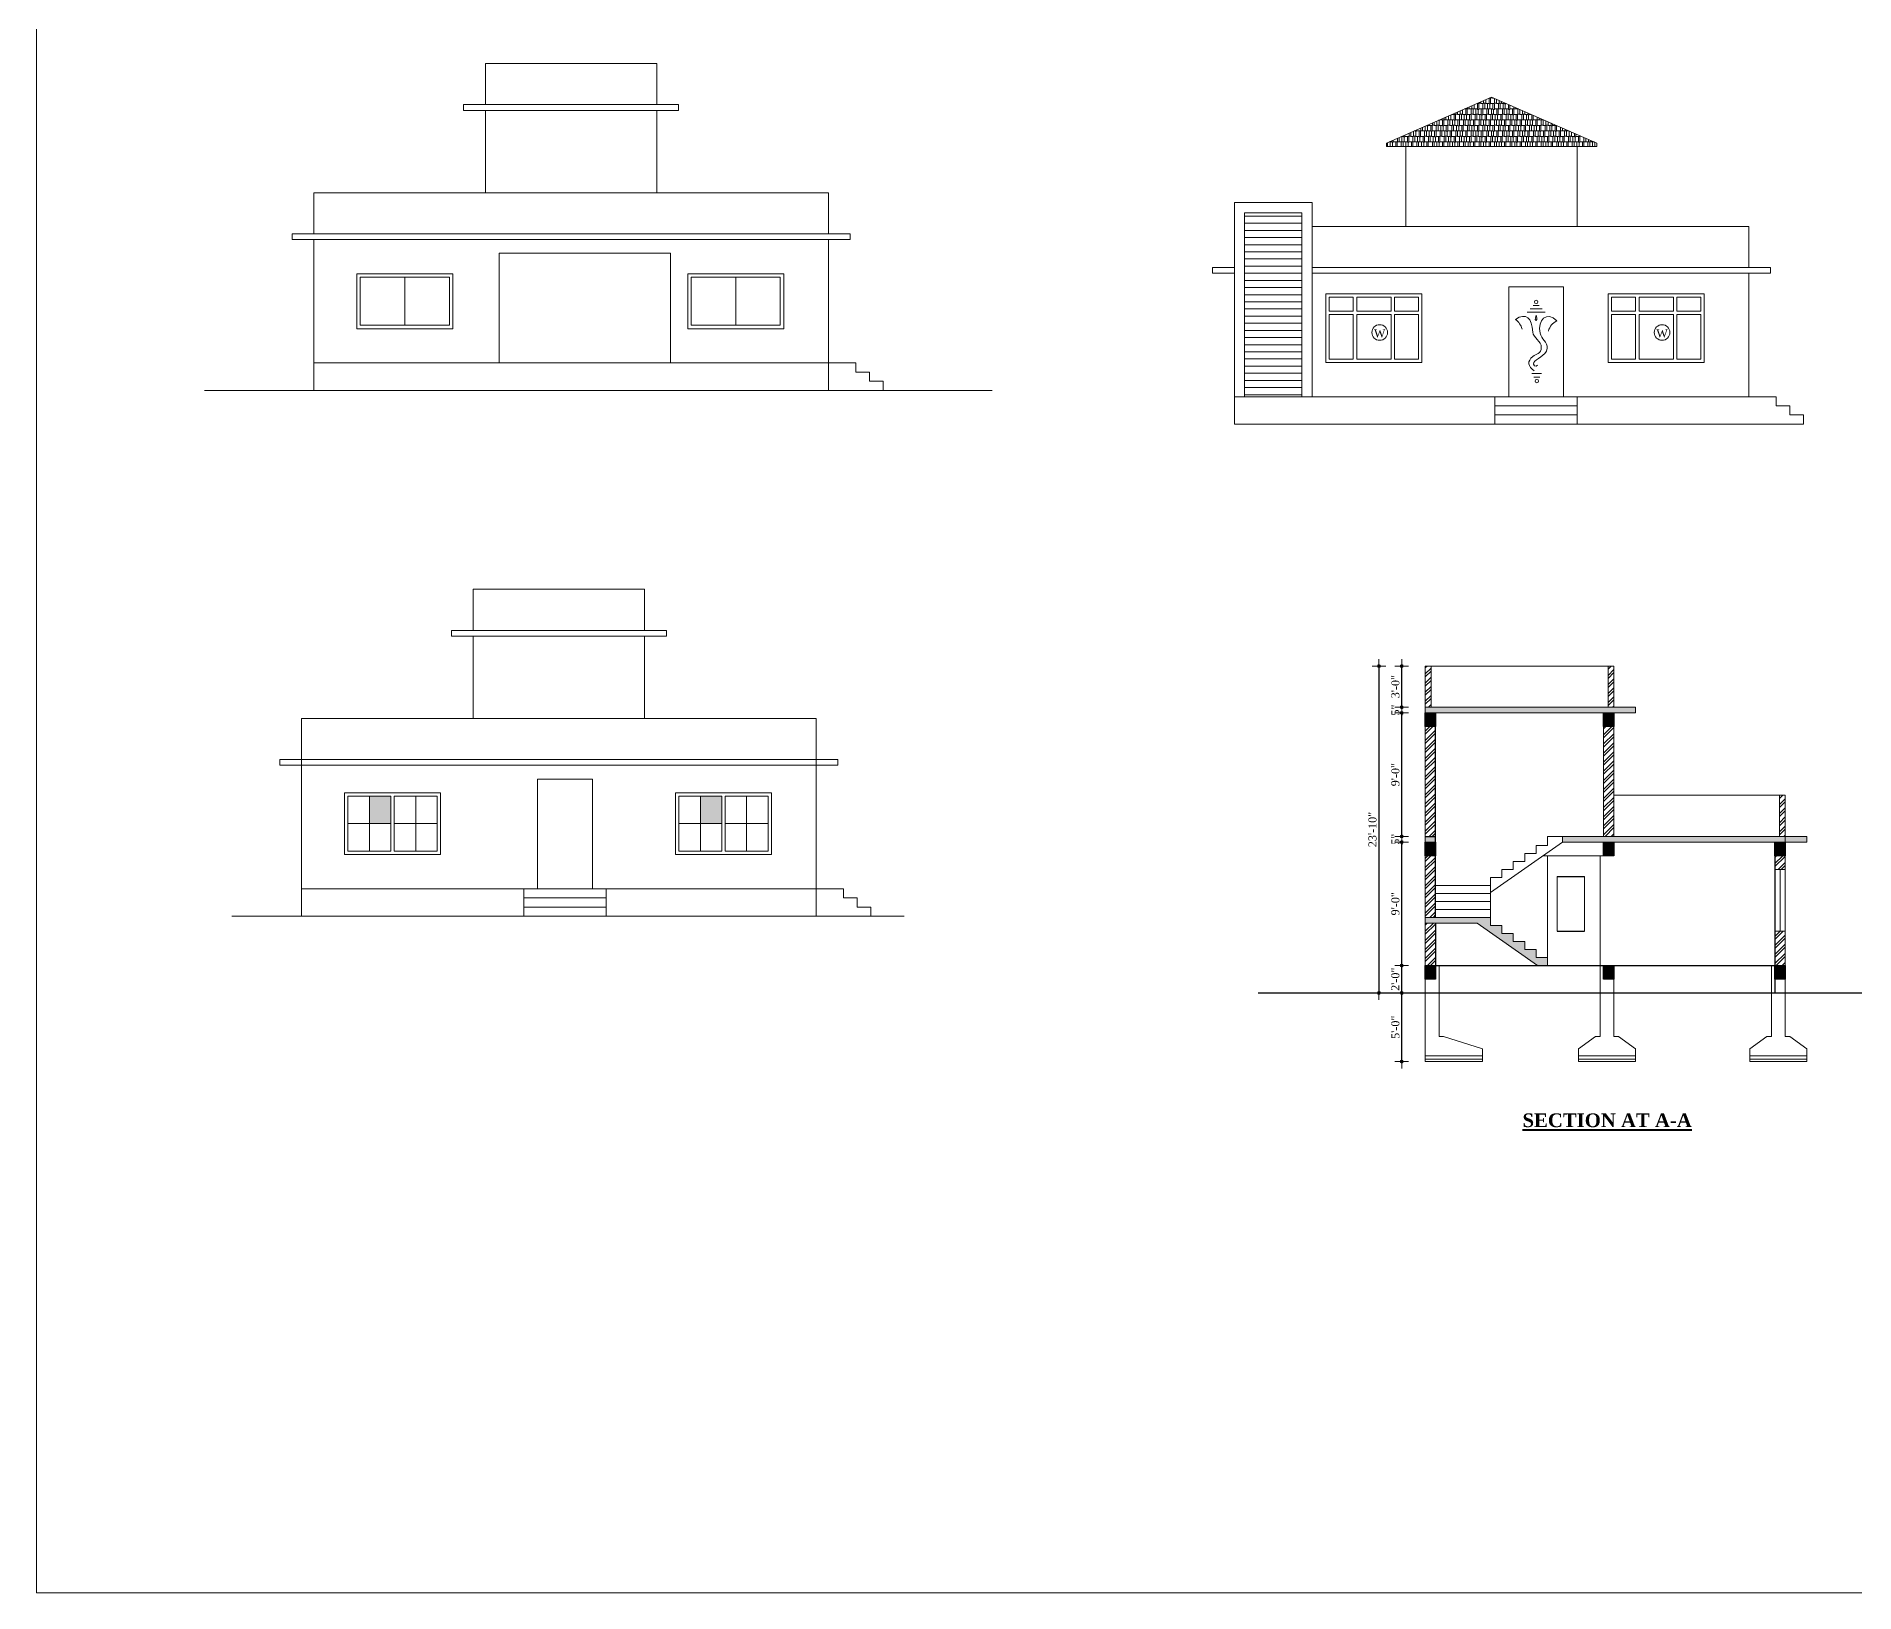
# Model space of a CAD drawing. Header units: inches. Extents: x 897 to 49934, y -34925 to -18564.
# Drawn here: x 7509 to 9100, y -27149 to -25787 of the extents above; entities that cross this region are included whole.
import ezdxf

# ---------------------------------------------------------------- set-up
doc = ezdxf.new("R2010")
doc.units = ezdxf.units.IN
doc.header["$LTSCALE"] = 35
doc.header["$MEASUREMENT"] = 0
doc.header["$PDMODE"] = 34
for name, color, linetype, lineweight in [('HACTH', 8, 'Continuous', 13), ('SES-Access Road', 2, 'Continuous', 15), ('SES-column', 1, 'Continuous', 30), ('SES-DIMENSION', 142, 'Continuous', 13), ('SES-Elevation', 4, 'Continuous', 15), ('SES-HACTH', 8, 'Continuous', 13), ('SES-TEXT', 3, 'Continuous', 20), ('SES-TitleText', 7, 'Continuous', 40), ('WINDOW FRAME', 3, 'Continuous', 15)]:
    doc.layers.add(name, color=color, linetype=linetype, lineweight=lineweight)
doc.layers.add('Layer 1', color=7, linetype='Continuous')
doc.styles.add('7 INCH', font='times.ttf', dxfattribs={"height": 7})
doc.styles.add('SES-Title Text', font='times.ttf', dxfattribs={"height": 10})
doc.dimstyles.new('7 INCH', dxfattribs={"dimscale": 0, "dimtxt": 7, "dimasz": 1, "dimexe": 2, "dimexo": 9, "dimgap": 2, "dimtad": 1, "dimdec": 0, "dimzin": 3, "dimdsep": 46, "dimlunit": 4, "dimtxsty": '7 INCH', "dimblk": 'DIM', "dimcen": 3, "dimdle": 3, "dimse1": 1, "dimse2": 1, "dimclrd": 256, "dimclre": 256, "dimclrt": 7, "dimadec": 1, "dimazin": 2, "dimtfac": 1, "dimtdec": 0, "dimtix": 1, "dimtofl": 0, "dimtmove": 2, "dimatfit": 3, "dimldrblk": 'ARW', "dimfxl": 2, "dimfrac": 2, "dimtolj": 2, "dimtzin": 0, "dimarcsym": 0})
pattern_1 = [(45, (-16348.8445, -8495.476), (-3.9774756, 3.9774756), []), (45, (-16346.193, -8495.476), (-3.9774756, 3.9774756), [])]

# ---------------------------------------------------------------- blocks, each defined once
blk = doc.blocks.new('w')
at = {"layer": 'SES-Elevation', "linetype": 'Continuous'}
blk.add_lwpolyline([(19209.8, -25311.3), (19293.8, -25311.3), (19293.8, -25251.3), (19209.8, -25251.3)], close=True, dxfattribs=at)
at = {"layer": 'SES-Elevation'}
blk.add_circle((19256.9, -25285.1), 6.83, dxfattribs=at)
at = {"layer": 'SES-HACTH', "linetype": 'Continuous'}
for p, q in [((19233.8, -25254.3), (19212.8, -25254.3)), ((19212.8, -25254.3), (19212.8, -25266.3)), ((19233.8, -25254.3), (19233.8, -25266.3)), ((19266.8, -25254.3), (19236.8, -25254.3)), ((19236.8, -25254.3), (19236.8, -25266.3)), ((19266.8, -25254.3), (19266.8, -25266.3)), ((19290.8, -25254.3), (19269.8, -25254.3)), ((19269.8, -25254.3), (19269.8, -25266.3)), ((19290.8, -25266.3), (19290.8, -25254.3)), ((19233.8, -25266.3), (19212.8, -25266.3)), ((19233.8, -25269.3), (19212.8, -25269.3)), ((19212.8, -25269.3), (19212.8, -25308.3)), ((19233.8, -25269.3), (19233.8, -25308.3)), ((19266.8, -25266.3), (19236.8, -25266.3)), ((19266.8, -25269.3), (19236.8, -25269.3)), ((19236.8, -25269.3), (19236.8, -25308.3)), ((19266.8, -25269.3), (19266.8, -25308.3)), ((19290.8, -25266.3), (19269.8, -25266.3)), ((19290.8, -25269.3), (19269.8, -25269.3)), ((19269.8, -25269.3), (19269.8, -25308.3)), ((19290.8, -25308.3), (19290.8, -25269.3)), ((19212.8, -25308.3), (19233.8, -25308.3)), ((19236.8, -25308.3), (19266.8, -25308.3)), ((19269.8, -25308.3), (19290.8, -25308.3))]:
    blk.add_line(p, q, dxfattribs=at)
at = {"layer": 'SES-TEXT', "ltscale": 2, "style": '7 INCH'}
blk.add_text('W', height=7, dxfattribs=at).set_placement((19251.9, -25289.4))
blk = doc.blocks.new('agx')
at = {"layer": 'HACTH', "transparency": 33554483}
h = blk.add_hatch(color=256, dxfattribs=at)
h.dxf.hatch_style = 1
h.paths.add_polyline_path([(24975, -18022.5), (24966, -18022.5), (24966, -18034.5), (24975, -18034.5)])
at = {"layer": 'SES-column'}
blk.add_lwpolyline([(24966, -18022.5), (24975, -18022.5), (24975, -18034.5), (24966, -18034.5), (24966, -18022.5)], dxfattribs=at)
blk = doc.blocks.new('DIM')
at = {"layer": 'SES-DIMENSION'}
h = blk.add_hatch(color=256, dxfattribs=at)
h.paths.add_polyline_path([(0, 1.3), (0, 0), (1.3, 0, 0.414214)])
h.paths.add_polyline_path([(1.3, 0), (0, 0), (0, -1.3, 0.414214)])
h.paths.add_polyline_path([(0, 0), (-1.3, 0, 0.414214), (0, -1.3)])
h.paths.add_polyline_path([(0, 1.3, 0.414214), (-1.3, 0), (0, 0)])
for p, q in [((-6, 0), (6, 0)), ((0, 6), (0, -6))]:
    blk.add_line(p, q, dxfattribs=at)
blk.add_circle((0, 0), 1.28, dxfattribs=at)
blk = doc.blocks.new('*D1046')
at = {"layer": 'Defpoints', "color": 0, "transparency": 16777216}
for p in [(8703.7, -26624), (8724.3, -26624), (8724.3, -26684)]:
    blk.add_point(p, dxfattribs=at)
at = {"layer": 'SES-Access Road', "lineweight": -2, "transparency": 16777216}
blk.add_line((8703.7, -26683), (8703.7, -26625), dxfattribs=at)
for p, rotation in [((8703.7, -26624), 90), ((8703.7, -26684), 270)]:
    blk.add_blockref('DIM', p, dxfattribs=dict(at, rotation=rotation))
at = {"layer": 'SES-Access Road', "color": 7, "transparency": 16777216, "insert": (8698.1, -26654), "char_height": 7, "attachment_point": 5, "rotation": 90, "style": '7 INCH'}
blk.add_mtext('\\A2;5\'-0"', dxfattribs=at)
blk = doc.blocks.new('ARW')
at = {"layer": 'SES-DIMENSION'}
blk.add_lwpolyline([(10, 0, 0, 6, 0), (0, 0, 0, 0, 0), (10, 0, 0, 0, 0)], format="xyseb", dxfattribs=at)
blk = doc.blocks.new('*D1047')
at = {"layer": 'Defpoints', "color": 0, "transparency": 16777216}
for p in [(8703.7, -26600), (8724.3, -26600), (8724.3, -26624)]:
    blk.add_point(p, dxfattribs=at)
at = {"layer": 'SES-Access Road', "lineweight": -2, "transparency": 16777216}
blk.add_line((8703.7, -26623), (8703.7, -26601), dxfattribs=at)
for p, rotation in [((8703.7, -26600), 90), ((8703.7, -26624), 270)]:
    blk.add_blockref('DIM', p, dxfattribs=dict(at, rotation=rotation))
at = {"layer": 'SES-Access Road', "color": 7, "transparency": 16777216, "insert": (8698.1, -26612), "char_height": 7, "attachment_point": 5, "rotation": 90, "style": '7 INCH'}
blk.add_mtext('\\A2;2\'-0"', dxfattribs=at)
blk = doc.blocks.new('*D1048')
at = {"layer": 'Defpoints', "color": 0, "transparency": 16777216}
for p in [(8703.7, -26492), (8724.3, -26492), (8724.3, -26600)]:
    blk.add_point(p, dxfattribs=at)
at = {"layer": 'SES-Access Road', "lineweight": -2, "transparency": 16777216}
blk.add_line((8703.7, -26599), (8703.7, -26493), dxfattribs=at)
for p, rotation in [((8703.7, -26492), 90), ((8703.7, -26600), 270)]:
    blk.add_blockref('DIM', p, dxfattribs=dict(at, rotation=rotation))
at = {"layer": 'SES-Access Road', "color": 7, "transparency": 16777216, "insert": (8698.1, -26546), "char_height": 7, "attachment_point": 5, "rotation": 90, "style": '7 INCH'}
blk.add_mtext('\\A2;9\'-0"', dxfattribs=at)
blk = doc.blocks.new('*D1049')
at = {"layer": 'Defpoints', "color": 0, "transparency": 16777216}
for p in [(8703.7, -26487), (8724.3, -26487), (8724.3, -26492)]:
    blk.add_point(p, dxfattribs=at)
at = {"layer": 'SES-Access Road', "lineweight": -2, "transparency": 16777216}
for p, q in [((8703.7, -26486), (8703.7, -26485)), ((8703.7, -26493), (8703.7, -26494))]:
    blk.add_line(p, q, dxfattribs=at)
for p, rotation in [((8703.7, -26487), 270), ((8703.7, -26492), 90)]:
    blk.add_blockref('DIM', p, dxfattribs=dict(at, rotation=rotation))
at = {"layer": 'SES-Access Road', "color": 7, "transparency": 16777216, "insert": (8698.1, -26489.5), "char_height": 7, "attachment_point": 5, "rotation": 90, "style": '7 INCH'}
blk.add_mtext('\\A2;5"', dxfattribs=at)
blk = doc.blocks.new('*D1050')
at = {"layer": 'Defpoints', "color": 0, "transparency": 16777216}
for p in [(8703.7, -26379), (8724.3, -26379), (8724.3, -26487)]:
    blk.add_point(p, dxfattribs=at)
at = {"layer": 'SES-Access Road', "lineweight": -2, "transparency": 16777216}
blk.add_line((8703.7, -26486), (8703.7, -26380), dxfattribs=at)
for p, rotation in [((8703.7, -26379), 90), ((8703.7, -26487), 270)]:
    blk.add_blockref('DIM', p, dxfattribs=dict(at, rotation=rotation))
at = {"layer": 'SES-Access Road', "color": 7, "transparency": 16777216, "insert": (8698.1, -26433), "char_height": 7, "attachment_point": 5, "rotation": 90, "style": '7 INCH'}
blk.add_mtext('\\A2;9\'-0"', dxfattribs=at)
blk = doc.blocks.new('*D1051')
at = {"layer": 'Defpoints', "color": 0, "transparency": 16777216}
for p in [(8703.7, -26374), (8724.3, -26374), (8724.3, -26379)]:
    blk.add_point(p, dxfattribs=at)
at = {"layer": 'SES-Access Road', "lineweight": -2, "transparency": 16777216}
for p, q in [((8703.7, -26373), (8703.7, -26372)), ((8703.7, -26380), (8703.7, -26381))]:
    blk.add_line(p, q, dxfattribs=at)
for p, rotation in [((8703.7, -26374), 270), ((8703.7, -26379), 90)]:
    blk.add_blockref('DIM', p, dxfattribs=dict(at, rotation=rotation))
at = {"layer": 'SES-Access Road', "color": 7, "transparency": 16777216, "insert": (8698.1, -26376.5), "char_height": 7, "attachment_point": 5, "rotation": 90, "style": '7 INCH'}
blk.add_mtext('\\A2;5"', dxfattribs=at)
blk = doc.blocks.new('*D1052')
at = {"layer": 'Defpoints', "color": 0, "transparency": 16777216}
for p in [(8703.7, -26338), (8724.3, -26338), (8724.3, -26374)]:
    blk.add_point(p, dxfattribs=at)
at = {"layer": 'SES-Access Road', "lineweight": -2, "transparency": 16777216}
blk.add_line((8703.7, -26373), (8703.7, -26339), dxfattribs=at)
for p, rotation in [((8703.7, -26338), 90), ((8703.7, -26374), 270)]:
    blk.add_blockref('DIM', p, dxfattribs=dict(at, rotation=rotation))
at = {"layer": 'SES-Access Road', "color": 7, "transparency": 16777216, "insert": (8698.1, -26356), "char_height": 7, "attachment_point": 5, "rotation": 90, "style": '7 INCH'}
blk.add_mtext('\\A2;3\'-0"', dxfattribs=at)
blk = doc.blocks.new('*D1053')
at = {"layer": 'Defpoints', "color": 0, "transparency": 16777216}
for p in [(8729.3, -26338), (8683.7, -26624), (8724.3, -26624)]:
    blk.add_point(p, dxfattribs=at)
at = {"layer": 'SES-Access Road', "lineweight": -2, "transparency": 16777216}
blk.add_line((8683.7, -26339), (8683.7, -26623), dxfattribs=at)
for p, rotation in [((8683.7, -26338), 90), ((8683.7, -26624), 270)]:
    blk.add_blockref('DIM', p, dxfattribs=dict(at, rotation=rotation))
at = {"layer": 'SES-Access Road', "color": 7, "transparency": 16777216, "insert": (8678.1, -26481), "char_height": 7, "attachment_point": 5, "rotation": 90, "style": '7 INCH'}
blk.add_mtext('\\A2;23\'-10"', dxfattribs=at)
blk = doc.blocks.new('sdfhdfgb')
at = {"layer": 'SES-DIMENSION'}
for p, q in [((7509.3, -27148.7), (7509.3, -24772.7)), ((10873.3, -27148.7), (7509.3, -27148.7))]:
    blk.add_line(p, q, dxfattribs=at)

msp = doc.modelspace()

# ---------------------------------------------------------------- hatches: boundary and pattern name
at = {"layer": 'HACTH', "transparency": 33554483}
h = msp.add_hatch(dxfattribs=at)
h.set_pattern_fill('AR-RSHKE', color=1, scale=0.4)
h.set_pattern_definition([(0, (-20025.156, -9381.8065), (10.2, 4.8), [2.4, -2, 2.8, -1.2, 3.6, -1.6]), (0, (-20022.756, -9381.6065), (10.2, 4.8), [2, -7.6, 1.6, -2.4]), (0, (-20017.956, -9382.1065), (10.2, 4.8), [1.2, -12.4]), (90, (-20025.1558, -9381.8065), (-3.4, 4.8), [4.6, -14.6]), (90, (-20022.7558, -9381.8065), (-3.4, 4.8), [4.5, -14.7]), (90, (-20020.7558, -9381.8065), (-3.4, 4.8), [4.2, -15]), (90, (-20017.9558, -9382.1065), (-3.4, 4.8), [4.6, -14.6]), (90, (-20016.7558, -9382.1065), (-3.4, 4.8), [4.6, -14.6]), (90, (-20013.1558, -9381.8065), (-3.4, 4.8), [4.4, -14.8])])
h.paths.add_polyline_path([(8782.22, -25840.31), (8690.22, -25880.43), (8690.22, -25883.47), (8874.22, -25883.47), (8874.22, -25880.43)])
h = msp.add_hatch(dxfattribs=at)
h.set_pattern_fill('ANSI31', color=256, scale=50, angle=135)
h.set_pattern_definition([(180, (-20025.156, -9381.8065), (-4e-16, -6.25), [])])
h.paths.add_polyline_path([(8616.34, -25941.31), (8566.22, -25941.31), (8566.22, -25994.31), (8566.22, -26102.31), (8616.34, -26102.31)])
h = msp.add_hatch(dxfattribs=at)
h.set_pattern_fill('ANSI32', color=256, scale=15)
h.set_pattern_definition([(45, (-16508.736, -8382.476), (-3.9774756, 3.9774756), []), (45, (-16506.084, -8382.476), (-3.9774756, 3.9774756), [])])
h.paths.add_polyline_path([(8724.26, -26337.98), (8729.26, -26337.98), (8729.26, -26373.98), (8724.26, -26373.98)])
h = msp.add_hatch(dxfattribs=at)
h.set_pattern_fill('ANSI32', color=256, scale=15)
h.set_pattern_definition([(45, (-16498.736, -8382.476), (-3.9774756, 3.9774756), []), (45, (-16496.084, -8382.476), (-3.9774756, 3.9774756), [])])
h.paths.add_polyline_path([(8889.16, -26337.98), (8884.16, -26337.98), (8884.16, -26373.98), (8889.16, -26373.98)])
h = msp.add_hatch(color=256, dxfattribs=at)
h.dxf.hatch_style = 1
h.paths.add_polyline_path([(8908.16, -26373.98), (8724.26, -26373.98), (8724.26, -26378.98), (8908.16, -26378.98)])
h = msp.add_hatch(dxfattribs=at)
h.set_pattern_fill('ANSI32', color=256, scale=15)
h.set_pattern_definition(pattern_1)
h.paths.add_polyline_path([(8889.16, -26378.98), (8880.16, -26378.98), (8880.16, -26486.98), (8889.16, -26486.98)])
h.paths.add_polyline_path([(8733.26, -26378.98), (8724.26, -26378.98), (8724.26, -26486.98), (8733.26, -26486.98)])
h = msp.add_hatch(color=256, dxfattribs=at)
h.dxf.hatch_style = 1
h.set_gradient(color1=(41, 49, 137), color2=(69, 84, 165), name='INVSPHERICAL')
h.paths.add_polyline_path([(7819.37, -26451.81), (7800.62, -26451.81), (7800.62, -26475.81), (7819.37, -26475.81)])
h = msp.add_hatch(color=256, dxfattribs=at)
h.dxf.hatch_style = 1
h.set_gradient(color1=(41, 49, 137), color2=(69, 84, 165), name='INVSPHERICAL')
h.paths.add_polyline_path([(8108.87, -26451.81), (8090.12, -26451.81), (8090.12, -26475.81), (8108.87, -26475.81)])
h = msp.add_hatch(dxfattribs=at)
h.set_pattern_fill('ANSI32', color=256, scale=15)
h.set_pattern_definition(pattern_1)
h.paths.add_polyline_path([(9039.05, -26450.98), (9034.05, -26450.98), (9034.05, -26486.98), (9039.05, -26486.98)])
h = msp.add_hatch(color=256, dxfattribs=at)
h.dxf.hatch_style = 1
h.paths.add_polyline_path([(8733.26, -26486.98), (8724.26, -26486.98), (8724.26, -26491.98), (8733.26, -26491.98)])
h.paths.add_polyline_path([(9058.05, -26486.98), (8844.27, -26486.98), (8844.27, -26491.98), (9058.05, -26491.98)])
h = msp.add_hatch(dxfattribs=at)
h.set_pattern_fill('ANSI32', color=256, scale=15)
h.set_pattern_definition(pattern_1)
h.paths.add_polyline_path([(8733.26, -26491.98), (8724.26, -26491.98), (8724.26, -26557.98), (8733.26, -26557.98)])
h.paths.add_polyline_path([(8733.26, -26562.98), (8724.26, -26562.98), (8724.26, -26599.98), (8733.26, -26599.98)])
h = msp.add_hatch(dxfattribs=at)
h.set_pattern_fill('ANSI32', color=256, scale=15)
h.set_pattern_definition(pattern_1)
h.paths.add_polyline_path([(9039.05, -26569.98), (9030.05, -26569.98), (9030.05, -26599.98), (9039.05, -26599.98)])
h.paths.add_polyline_path([(9039.05, -26503.98), (9030.05, -26503.98), (9030.05, -26515.98), (9039.05, -26515.98)])
h = msp.add_hatch(color=256, dxfattribs=at)
h.dxf.hatch_style = 1
h.paths.add_polyline_path([(8801.26, -26571.98), (8791.26, -26571.98), (8791.26, -26564.98), (8781.26, -26564.98), (8781.26, -26557.98), (8724.26, -26557.98), (8724.26, -26562.98), (8769.69, -26562.98), (8822.55, -26599.98), (8831.26, -26599.98), (8831.26, -26592.98), (8821.26, -26592.98), (8821.26, -26585.98), (8811.26, -26585.98), (8811.26, -26578.98), (8801.26, -26578.98)])

# ---------------------------------------------------------------- linework, layer by layer
at = {"layer": 'Layer 1'}
for p, q in [((8733.26, -26557.98), (8733.26, -26378.98)), ((8724.26, -26486.98), (8733.26, -26486.98)), ((8724.26, -26491.98), (8733.26, -26491.98)), ((9030.05, -26491.98), (9030.05, -26623.98)), ((8839.7, -26521.98), (8863.65, -26521.98)), ((8733.26, -26562.98), (8733.26, -26611.98)), ((8839.7, -26569.98), (8863.65, -26569.98)), ((8724.26, -26599.98), (9039.05, -26599.98)), ((8578.16, -26623.98), (9207.66, -26623.98))]:
    msp.add_line(p, q, dxfattribs=at)
at = {"layer": 'Layer 1', "lineweight": 9}
msp.add_lwpolyline([(8797.22, -26102.31), (8845.22, -26102.31), (8845.22, -26006.31), (8797.22, -26006.31), (8797.22, -26102.31)], close=True, dxfattribs=at)
for centre, ratio in [((8821.22, -26019.39), 0.999958), ((8821.79, -26088.67), 0.9999633)]:
    msp.add_ellipse(centre, major_axis=(0, 1.5), ratio=ratio, dxfattribs=at)
for points, knots in [([(8808.95, -26043.12), (8807.97, -26039.81), (8806.11, -26036.95), (8803.12, -26034.66), (8803.12, -26034.66), (8812.69, -26028.47), (8817.33, -26033.16), (8818.3, -26045.85), (8818.3, -26045.85), (8818.75, -26050.95), (8825.84, -26053.68), (8825.74, -26059.28), (8825.74, -26059.28), (8825.64, -26064.88), (8820.94, -26064.89), (8818.3, -26067.14), (8818.3, -26067.14), (8813.27, -26071.16), (8813.74, -26076.01), (8819.6, -26079.61)], [0, 0, 0, 0, 0.1666667, 0.1666667, 0.1666667, 0.1666667, 0.3333333, 0.3333333, 0.3333333, 0.3333333, 0.5, 0.5, 0.5, 0.5, 0.6666667, 0.6666667, 0.6666667, 0.6666667, 1, 1, 1, 1]), ([(8831.95, -26044.84), (8833.05, -26040.72), (8835.66, -26037.89), (8839.32, -26035.97), (8839.32, -26035.97), (8830.36, -26026.84), (8822.39, -26035.42), (8824.61, -26046.71), (8824.61, -26046.71), (8825.57, -26051.59), (8831.59, -26054.74), (8830.88, -26059.91), (8830.88, -26059.91), (8829.9, -26067.15), (8820.82, -26068.89), (8819.08, -26072.34), (8819.08, -26072.34), (8818.02, -26074.4), (8820.91, -26077.16), (8822.41, -26074.8)], [0, 0, 0, 0, 0.1666667, 0.1666667, 0.1666667, 0.1666667, 0.3333333, 0.3333333, 0.3333333, 0.3333333, 0.5, 0.5, 0.5, 0.5, 0.6666667, 0.6666667, 0.6666667, 0.6666667, 1, 1, 1, 1]), ([(8821.22, -26030.89), (8821.22, -26032.5), (8822.99, -26034.64), (8821.22, -26035.73), (8821.22, -26035.73), (8819.46, -26034.64), (8821.22, -26032.5), (8821.22, -26030.89)], [0, 0, 0, 0, 0.3333333, 0.3333333, 0.3333333, 0.3333333, 1, 1, 1, 1])]:
    msp.add_open_spline(points, degree=3, knots=knots, dxfattribs=at)
for points in [[(8813.32, -26028.39), (8813.32, -26028.39), (8829.13, -26028.39), (8829.13, -26028.39)], [(8815.94, -26025.51), (8815.94, -26025.51), (8826.48, -26025.51), (8826.48, -26025.51)], [(8818.59, -26022.63), (8818.59, -26022.63), (8823.86, -26022.63), (8823.86, -26022.63)], [(8817.57, -26082.1), (8817.57, -26082.1), (8826, -26082.1), (8826, -26082.1)], [(8819.15, -26085.22), (8819.15, -26085.22), (8824.42, -26085.22), (8824.42, -26085.22)]]:
    msp.add_open_spline(points, degree=3, dxfattribs=at)
at = {"layer": 'SES-Access Road'}
for p, q in [((8724.26, -26337.98), (8724.26, -26683.98)), ((8889.16, -26337.98), (8726.76, -26337.98)), ((8908.16, -26373.98), (8724.26, -26373.98)), ((8908.16, -26378.98), (8724.26, -26378.98)), ((8880.16, -26378.98), (8880.16, -26486.98)), ((8889.16, -26378.98), (8889.16, -26486.98)), ((8908.16, -26373.98), (8908.16, -26378.98)), ((9039.05, -26450.98), (8889.16, -26450.98)), ((9039.05, -26661.98), (9039.05, -26450.98)), ((8831.26, -26486.98), (9058.05, -26486.98)), ((8844.27, -26491.98), (9058.05, -26491.98)), ((9058.05, -26491.98), (9058.05, -26486.98)), ((8880.16, -26503.98), (8827.13, -26503.98)), ((8831.26, -26503.98), (8831.26, -26599.98)), ((8877.16, -26661.98), (8877.16, -26503.98)), ((8781.26, -26557.98), (8781.26, -26522.98)), ((8736.26, -26661.98), (8736.26, -26599.98)), ((9027.05, -26661.98), (9027.05, -26599.98)), ((8889.16, -26661.98), (8889.16, -26611.98)), ((8736.26, -26661.98), (8740.26, -26661.98)), ((8740.26, -26661.98), (8774.26, -26672.98)), ((8873.16, -26661.98), (8877.16, -26661.98)), ((8889.16, -26661.98), (8893.16, -26661.98)), ((9023.05, -26661.98), (9027.05, -26661.98)), ((9039.05, -26661.98), (9043.05, -26661.98)), ((8724.26, -26678.98), (8774.26, -26678.98)), ((8724.26, -26681.98), (8774.26, -26681.98)), ((8724.26, -26683.98), (8774.26, -26683.98)), ((8774.26, -26672.98), (8774.26, -26683.98)), ((8858.16, -26672.98), (8858.16, -26683.98)), ((8858.16, -26678.98), (8908.16, -26678.98)), ((8858.16, -26681.98), (8908.16, -26681.98)), ((8858.16, -26683.98), (8908.16, -26683.98)), ((8908.16, -26672.98), (8908.16, -26683.98)), ((9008.05, -26672.98), (9008.05, -26683.98)), ((9008.05, -26678.98), (9058.05, -26678.98)), ((9008.05, -26681.98), (9058.05, -26681.98)), ((9008.05, -26683.98), (9058.05, -26683.98)), ((9058.05, -26672.98), (9058.05, -26683.98))]:
    msp.add_line(p, q, dxfattribs=at)
for points in [[(8724.26, -26373.98), (8724.26, -26337.98), (8729.26, -26337.98), (8729.26, -26373.98)], [(8889.16, -26373.98), (8889.16, -26337.98), (8884.16, -26337.98), (8884.16, -26373.98)], [(9039.05, -26486.98), (9039.05, -26450.98), (9034.05, -26450.98), (9034.05, -26486.98)], [(8781.26, -26529.98), (8781.26, -26522.98), (8791.26, -26522.98), (8791.26, -26515.98), (8801.26, -26515.98), (8801.26, -26508.98), (8811.26, -26508.98), (8811.26, -26501.98), (8821.26, -26501.98), (8821.26, -26494.98), (8831.26, -26494.98), (8831.26, -26486.98)], [(8781.26, -26536.08), (8844.27, -26491.98)], [(8844.27, -26491.98), (8844.27, -26486.98)], [(8781.26, -26529.98), (8733.26, -26529.98)], [(8781.26, -26536.98), (8733.26, -26536.98)], [(8781.26, -26543.98), (8733.26, -26543.98)], [(8831.26, -26599.98), (8831.26, -26592.98), (8821.26, -26592.98), (8821.26, -26585.98), (8811.26, -26585.98), (8811.26, -26578.98), (8801.26, -26578.98), (8801.26, -26571.98), (8791.26, -26571.98), (8791.26, -26564.98), (8781.26, -26564.98), (8781.26, -26557.98), (8724.26, -26557.98)], [(8781.26, -26550.98), (8733.26, -26550.98)], [(8822.55, -26599.98), (8769.69, -26562.98), (8724.26, -26562.98)], [(8873.16, -26661.98), (8858.16, -26672.98)], [(8893.16, -26661.98), (8908.16, -26672.98)], [(9023.05, -26661.98), (9008.05, -26672.98)], [(9043.05, -26661.98), (9058.05, -26672.98)]]:
    msp.add_lwpolyline(points, dxfattribs=at)
at = {"layer": 'SES-DIMENSION'}
for p, q in [((8690.22, -25883.47), (8690.22, -25880.43)), ((8707.22, -25883.47), (8707.22, -25953.31)), ((8857.22, -25883.47), (8857.22, -25953.31)), ((8557.22, -25932.31), (8557.22, -26126.31)), ((8557.22, -25932.31), (8625.34, -25932.31)), ((8566.22, -25941.31), (8616.34, -25941.31)), ((8566.22, -25941.31), (8566.22, -26102.31)), ((8625.34, -25953.31), (9007.22, -25953.31)), ((9007.22, -25953.31), (9007.22, -25989.31)), ((8538.22, -25989.31), (8557.22, -25989.31)), ((8538.22, -25994.31), (8538.22, -25989.31)), ((8538.22, -25994.31), (8557.22, -25994.31)), ((8625.34, -25989.31), (9026.22, -25989.31)), ((8625.34, -25994.31), (9026.22, -25994.31)), ((9007.22, -25994.31), (9007.22, -26102.31)), ((9026.22, -25994.31), (9026.22, -25989.31)), ((8557.22, -26102.31), (9031.22, -26102.31)), ((8785.22, -26126.31), (8785.22, -26102.31)), ((8785.22, -26110.31), (8857.22, -26110.31)), ((8857.22, -26126.31), (8857.22, -26102.31)), ((9055.22, -26126.31), (8557.22, -26126.31)), ((8785.22, -26118.31), (8857.22, -26118.31))]:
    msp.add_line(p, q, dxfattribs=at)
for points in [[(8690.22, -25880.43), (8782.22, -25840.31), (8874.22, -25880.43)], [(8690.22, -25883.47), (8874.22, -25883.47), (8874.22, -25880.43)], [(8625.34, -25932.31), (8625.34, -26102.31)], [(8616.34, -25941.31), (8616.34, -26102.31)], [(9055.22, -26126.31), (9055.22, -26118.31), (9043.22, -26118.31), (9043.22, -26110.31), (9031.22, -26110.31), (9031.22, -26102.31), (9007.22, -26102.31)]]:
    msp.add_lwpolyline(points, dxfattribs=at)
at = {"layer": 'SES-Elevation'}
for p, q in [((7902.08, -25810.81), (8052.08, -25810.81)), ((7902.08, -25810.81), (7902.08, -25846.81)), ((8052.08, -25810.81), (8052.08, -25846.81)), ((7883.08, -25846.81), (8071.08, -25846.81)), ((7883.08, -25846.81), (7883.08, -25851.81)), ((7883.08, -25851.81), (8071.08, -25851.81)), ((7902.08, -25851.81), (7902.08, -25923.81)), ((8052.08, -25851.81), (8052.08, -25923.81)), ((8071.08, -25851.81), (8071.08, -25846.81)), ((7752.08, -25923.81), (8202.08, -25923.81)), ((7752.08, -25923.81), (7752.08, -25959.81)), ((8202.08, -25923.81), (8202.08, -25959.81)), ((7733.08, -25959.81), (8221.08, -25959.81)), ((7733.08, -25959.81), (7733.08, -25964.81)), ((7733.08, -25964.81), (8221.08, -25964.81)), ((7752.08, -25964.81), (7752.08, -26096.81)), ((8202.08, -25964.81), (8202.08, -26096.81)), ((8221.08, -25959.81), (8221.08, -25964.81)), ((7914.08, -25976.81), (8064.08, -25976.81)), ((7914.08, -25976.81), (7914.08, -26072.81)), ((8064.08, -25976.81), (8064.08, -26072.81)), ((7789.58, -25994.81), (7873.58, -25994.81)), ((7789.58, -25994.81), (7789.58, -26042.81)), ((7792.58, -25997.81), (7870.58, -25997.81)), ((7792.58, -25997.81), (7792.58, -26039.81)), ((7831.58, -25997.81), (7831.58, -26039.81)), ((7870.58, -26039.81), (7870.58, -25997.81)), ((7873.58, -26042.81), (7873.58, -25994.81)), ((8079.08, -25994.81), (8163.08, -25994.81)), ((8079.08, -25994.81), (8079.08, -26042.81)), ((8082.08, -25997.81), (8160.08, -25997.81)), ((8082.08, -25997.81), (8082.08, -26039.81)), ((8121.08, -25997.81), (8121.08, -26039.81)), ((8160.08, -26039.81), (8160.08, -25997.81)), ((8163.08, -26042.81), (8163.08, -25994.81)), ((7789.58, -26042.81), (7873.58, -26042.81)), ((7792.58, -26039.81), (7870.58, -26039.81)), ((8079.08, -26042.81), (8163.08, -26042.81)), ((8082.08, -26039.81), (8160.08, -26039.81)), ((7752.08, -26072.81), (8226.08, -26072.81)), ((7656.3, -26096.81), (8345.3, -26096.81)), ((7891.37, -26270.81), (8041.37, -26270.81)), ((7872.37, -26306.81), (8060.37, -26306.81)), ((7872.37, -26306.81), (7872.37, -26311.81)), ((7872.37, -26311.81), (8060.37, -26311.81)), ((7891.37, -26311.81), (7891.37, -26383.81)), ((7741.37, -26383.81), (8191.37, -26383.81)), ((7741.37, -26383.81), (7741.37, -26556.81)), ((8191.37, -26383.81), (8191.37, -26556.81)), ((7722.37, -26419.81), (8210.37, -26419.81)), ((7722.37, -26424.81), (7722.37, -26419.81)), ((7722.37, -26424.81), (8210.37, -26424.81)), ((8210.37, -26419.81), (8210.37, -26424.81)), ((7947.66, -26436.81), (7995.66, -26436.81)), ((7947.66, -26436.81), (7947.66, -26532.81)), ((7995.66, -26436.81), (7995.66, -26532.81)), ((8068.37, -26448.81), (8152.37, -26448.81)), ((8068.37, -26502.81), (8152.37, -26502.81)), ((7741.37, -26532.81), (8215.37, -26532.81)), ((7935.66, -26540.81), (8007.66, -26540.81)), ((7680.3, -26556.81), (8268.3, -26556.81)), ((7935.66, -26548.81), (8007.66, -26548.81))]:
    msp.add_line(p, q, dxfattribs=at)
for points in [[(8250.08, -26096.81), (8250.08, -26088.81), (8238.08, -26088.81), (8238.08, -26080.81), (8226.08, -26080.81), (8226.08, -26072.81), (8211.8, -26072.81)], [(7891.37, -26306.81), (7891.37, -26270.81)], [(8041.37, -26306.81), (8041.37, -26270.81)], [(8060.37, -26311.81), (8060.37, -26306.81)], [(8041.37, -26311.81), (8041.37, -26383.81)], [(7935.66, -26532.81), (7935.66, -26556.81)], [(8007.66, -26532.81), (8007.66, -26556.81)], [(8239.37, -26556.81), (8239.37, -26548.81), (8227.37, -26548.81), (8227.37, -26540.81), (8215.37, -26540.81), (8215.37, -26532.81), (8191.37, -26532.81)]]:
    msp.add_lwpolyline(points, dxfattribs=at)
at = {"layer": 'WINDOW FRAME'}
for p, q in [((7778.87, -26448.81), (7862.87, -26448.81)), ((7778.87, -26448.81), (7778.87, -26502.81)), ((7862.87, -26448.81), (7862.87, -26502.81)), ((8068.37, -26448.81), (8068.37, -26502.81)), ((8152.37, -26448.81), (8152.37, -26502.81)), ((7781.87, -26451.81), (7819.37, -26451.81)), ((7781.87, -26451.81), (7781.87, -26499.81)), ((7819.37, -26451.81), (7819.37, -26499.81)), ((7822.37, -26451.81), (7859.87, -26451.81)), ((7822.37, -26451.81), (7822.37, -26499.81)), ((7859.87, -26451.81), (7859.87, -26499.81)), ((8071.37, -26451.81), (8108.87, -26451.81)), ((8071.37, -26451.81), (8071.37, -26499.81)), ((8108.87, -26451.81), (8108.87, -26499.81)), ((8111.87, -26451.81), (8149.37, -26451.81)), ((8111.87, -26451.81), (8111.87, -26499.81)), ((8149.37, -26451.81), (8149.37, -26499.81)), ((7778.87, -26502.81), (7862.87, -26502.81)), ((7781.87, -26499.81), (7819.37, -26499.81)), ((7822.37, -26499.81), (7859.87, -26499.81)), ((8071.37, -26499.81), (8108.87, -26499.81)), ((8111.87, -26499.81), (8149.37, -26499.81)), ((8839.7, -26569.98), (8839.7, -26521.98)), ((8863.65, -26569.98), (8863.65, -26521.98)), ((9030.05, -26515.98), (9039.05, -26515.98)), ((9034.55, -26515.98), (9034.55, -26569.98)), ((9030.05, -26569.98), (9039.05, -26569.98))]:
    msp.add_line(p, q, dxfattribs=at)
for points in [[(7800.62, -26451.81), (7800.62, -26499.81)], [(7841.12, -26451.81), (7841.12, -26499.81)], [(8090.12, -26451.81), (8090.12, -26499.81)], [(8130.62, -26451.81), (8130.62, -26499.81)], [(7819.37, -26475.81), (7781.87, -26475.81)], [(7859.87, -26475.81), (7822.37, -26475.81)], [(8108.87, -26475.81), (8071.37, -26475.81)], [(8149.37, -26475.81), (8111.87, -26475.81)]]:
    msp.add_lwpolyline(points, dxfattribs=at)

# ---------------------------------------------------------------- block references
at = {"layer": 'SES-Access Road'}
for p in [(-16241.74, -8356.48), (-16085.84, -8356.48), (-16241.74, -8469.48), (-16085.84, -8469.48), (-15935.95, -8469.48), (-16241.74, -8577.48), (-16085.84, -8577.48), (-15935.95, -8577.48)]:
    msp.add_blockref('agx', p, dxfattribs=at)
at = {"layer": 'SES-DIMENSION'}
msp.add_blockref('sdfhdfgb', (0, 0), dxfattribs=at)
at = {"layer": 'SES-HACTH', "linetype": 'ByBlock'}
for p in [(-10572.53, -761.05), (-10325.53, -761.05)]:
    msp.add_blockref('w', p, dxfattribs=at)

# ---------------------------------------------------------------- texts
at = {"layer": 'SES-TitleText', "insert": (8809.32, -26729.37), "char_height": 12, "width": 233, "attachment_point": 1, "style": 'SES-Title Text'}
msp.add_mtext('{\\fTimes New Roman|b1|i0|c0|p18;\\LSECTION AT A-A}', dxfattribs=at)

# ---------------------------------------------------------------- dimensions: what is measured, and where the dimension line sits
at = {"layer": 'SES-Access Road'}
for base, p1, p2, picture, middle in [((8683.66, -26623.98), (8729.26, -26337.98), (8724.26, -26623.98), '*D1053', (8678.09, -26480.98)), ((8703.66, -26337.98), (8724.26, -26373.98), (8724.26, -26337.98), '*D1052', (8698.09, -26355.98)), ((8703.66, -26373.98), (8724.26, -26378.98), (8724.26, -26373.98), '*D1051', (8698.09, -26376.48)), ((8703.66, -26378.98), (8724.26, -26486.98), (8724.26, -26378.98), '*D1050', (8698.08, -26432.98)), ((8703.66, -26486.98), (8724.26, -26491.98), (8724.26, -26486.98), '*D1049', (8698.09, -26489.48)), ((8703.66, -26491.98), (8724.26, -26599.98), (8724.26, -26491.98), '*D1048', (8698.08, -26545.98)), ((8703.66, -26599.98), (8724.26, -26623.98), (8724.26, -26599.98), '*D1047', (8698.09, -26611.98)), ((8703.66, -26623.98), (8724.26, -26683.98), (8724.26, -26623.98), '*D1046', (8698.09, -26653.98))]:
    dim = msp.add_linear_dim(base=base, p1=p1, p2=p2, angle=90, dimstyle='7 INCH', override={"dimscale": 1}, dxfattribs=at)
    dim.commit()
    dim.dimension.update_dxf_attribs({"geometry": picture, "text_midpoint": middle})

doc.saveas('drawing.dxf')
